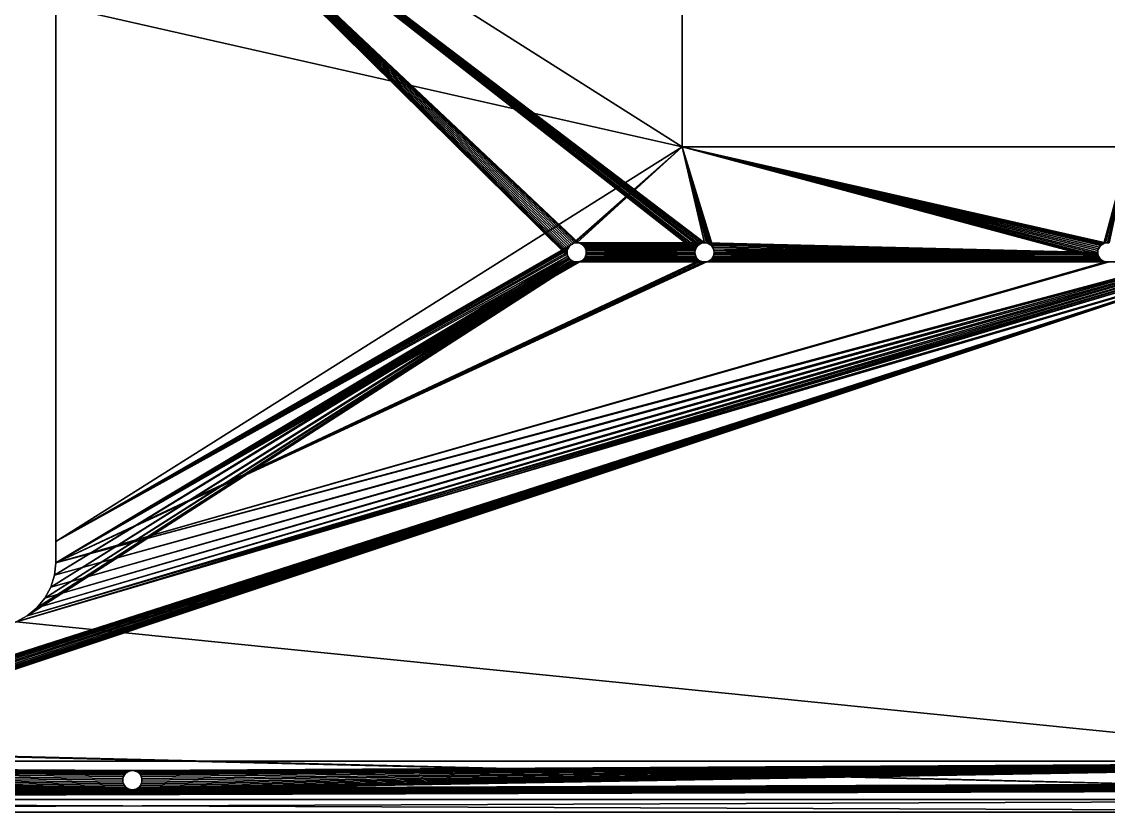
# Model space of a CAD drawing. Extents: x -26 to 26, y -12.9 to 12.9.
# Drawn here: x -1.73 to 15.26, y -12.9 to -0.55 of the extents above; entities that cross this region are included whole.
import ezdxf

# ---------------------------------------------------------------- set-up
doc = ezdxf.new("R2010")
doc.units = 0

msp = doc.modelspace()

# ---------------------------------------------------------------- linework, layer by layer
for points in [[(-1.2, -8.669, 6.8), (-1.2, 3.707, 6.8), (-1.2, 8.724, 6.8)], [(-1.2, -8.669, 6.8), (-1.2, 8.724, 6.8), (-1.2, 8.724, 6.6)], [(-1.2, -8.669, 6.8), (-1.2, 8.724, 6.6), (-1.2, -0.287, 6.6)], [(8.6, -2.5, 6.8), (8.6, 0.156, 6.8), (-1.2, 3.707, 6.8)], [(-1.2, 3.707, 6.8), (-1.2, -8.669, 6.8), (6.811, -4.207, 6.8)], [(-1.2, 3.707, 6.8), (6.811, -4.207, 6.8), (6.803, -4.179, 6.8)], [(8.95, -4, 6.8), (8.6, -2.5, 6.8), (-1.2, 3.707, 6.8)], [(8.921, -4.003, 6.8), (8.95, -4, 6.8), (-1.2, 3.707, 6.8)], [(-1.2, 3.707, 6.8), (6.803, -4.179, 6.8), (6.8, -4.15, 6.8)], [(-1.2, 3.707, 6.8), (6.8, -4.15, 6.8), (6.803, -4.121, 6.8)], [(8.893, -4.011, 6.8), (8.921, -4.003, 6.8), (-1.2, 3.707, 6.8)], [(8.867, -4.025, 6.8), (8.893, -4.011, 6.8), (-1.2, 3.707, 6.8)], [(-1.2, 3.707, 6.8), (6.803, -4.121, 6.8), (6.811, -4.093, 6.8)], [(-1.2, 3.707, 6.8), (6.811, -4.093, 6.8), (6.825, -4.067, 6.8)], [(8.844, -4.044, 6.8), (8.867, -4.025, 6.8), (-1.2, 3.707, 6.8)], [(8.825, -4.067, 6.8), (8.844, -4.044, 6.8), (-1.2, 3.707, 6.8)], [(-1.2, 3.707, 6.8), (6.825, -4.067, 6.8), (6.844, -4.044, 6.8)], [(-1.2, 3.707, 6.8), (6.844, -4.044, 6.8), (6.867, -4.025, 6.8)], [(8.811, -4.093, 6.8), (8.825, -4.067, 6.8), (-1.2, 3.707, 6.8)], [(8.803, -4.121, 6.8), (8.811, -4.093, 6.8), (-1.2, 3.707, 6.8)], [(-1.2, 3.707, 6.8), (6.867, -4.025, 6.8), (6.893, -4.011, 6.8)], [(-1.2, 3.707, 6.8), (6.893, -4.011, 6.8), (6.921, -4.003, 6.8)], [(-1.2, 3.707, 6.8), (6.921, -4.003, 6.8), (6.95, -4, 6.8)], [(-1.2, 3.707, 6.8), (6.95, -4, 6.8), (6.979, -4.003, 6.8)], [(8.803, -4.121, 6.8), (-1.2, 3.707, 6.8), (6.979, -4.003, 6.8)], [(8.6, -2.5, 6.8), (8.6, 0.156, 6.8), (8.6, 2.5, 6.8)], [(8.6, -2.5, 6.8), (8.6, 2.5, 6.8), (8.6, -0.156, 6.6)], [(-1.2, -0.287, 6.6), (8.6, -0.156, 6.6), (8.6, -2.5, 6.6)], [(8.6, -0.156, 6.6), (8.6, -2.5, 6.6), (8.6, -2.5, 6.8)], [(-1.2, -0.287, 6.6), (-1.2, -8.669, 6.6), (-1.2, -9, 6.6)], [(-1.2, -0.287, 6.6), (-1.2, -9, 6.6), (-1.2, -8.669, 6.8)], [(-1.2, -8.669, 6.6), (-1.2, -0.287, 6.6), (8.6, -2.5, 6.6)], [(-1.2, -8.669, 6.6), (8.6, -2.5, 6.6), (6.867, -4.025, 6.6)], [(8.6, -2.5, 6.6), (6.893, -4.011, 6.6), (6.867, -4.025, 6.6)], [(8.6, -2.5, 6.6), (6.921, -4.003, 6.6), (6.893, -4.011, 6.6)], [(8.6, -2.5, 6.6), (6.95, -4, 6.6), (6.921, -4.003, 6.6)], [(8.6, -2.5, 6.6), (8.95, -4, 6.6), (6.95, -4, 6.6)], [(15.6, -2.5, 6.6), (15.6, -2.5, 6.8), (8.6, -2.5, 6.8)], [(15.6, -2.5, 6.6), (8.6, -2.5, 6.8), (8.6, -2.5, 6.6)], [(8.6, -2.5, 6.8), (15.103, -4.121, 6.8), (15.111, -4.093, 6.8)], [(8.6, -2.5, 6.8), (15.111, -4.093, 6.8), (15.125, -4.067, 6.8)], [(15.193, -4.011, 6.8), (15.6, -2.5, 6.8), (8.6, -2.5, 6.8)], [(15.167, -4.025, 6.8), (15.193, -4.011, 6.8), (8.6, -2.5, 6.8)], [(8.6, -2.5, 6.8), (15.125, -4.067, 6.8), (15.144, -4.044, 6.8)], [(8.6, -2.5, 6.8), (15.144, -4.044, 6.8), (15.167, -4.025, 6.8)], [(8.6, -2.5, 6.6), (15.6, -2.5, 6.6), (15.221, -4.003, 6.6)], [(8.6, -2.5, 6.6), (15.221, -4.003, 6.6), (15.193, -4.011, 6.6)], [(15.111, -4.093, 6.6), (15.103, -4.121, 6.6), (8.6, -2.5, 6.6)], [(15.125, -4.067, 6.6), (15.111, -4.093, 6.6), (8.6, -2.5, 6.6)], [(8.6, -2.5, 6.6), (15.193, -4.011, 6.6), (15.167, -4.025, 6.6)], [(15.144, -4.044, 6.6), (15.125, -4.067, 6.6), (8.6, -2.5, 6.6)], [(15.167, -4.025, 6.6), (15.144, -4.044, 6.6), (8.6, -2.5, 6.6)], [(8.95, -4, 6.8), (8.979, -4.003, 6.8), (8.6, -2.5, 6.8)], [(8.6, -2.5, 6.6), (8.979, -4.003, 6.6), (8.95, -4, 6.6)], [(15.1, -4.15, 6.8), (15.103, -4.121, 6.8), (8.6, -2.5, 6.8)], [(8.6, -2.5, 6.8), (8.979, -4.003, 6.8), (9.007, -4.011, 6.8)], [(8.6, -2.5, 6.8), (9.007, -4.011, 6.8), (9.033, -4.025, 6.8)], [(15.103, -4.179, 6.8), (15.1, -4.15, 6.8), (8.6, -2.5, 6.8)], [(15.111, -4.207, 6.8), (15.103, -4.179, 6.8), (8.6, -2.5, 6.8)], [(8.6, -2.5, 6.8), (9.033, -4.025, 6.8), (9.056, -4.044, 6.8)], [(8.6, -2.5, 6.8), (9.056, -4.044, 6.8), (9.075, -4.067, 6.8)], [(15.125, -4.233, 6.8), (15.111, -4.207, 6.8), (8.6, -2.5, 6.8)], [(15.144, -4.256, 6.8), (15.125, -4.233, 6.8), (8.6, -2.5, 6.8)], [(8.6, -2.5, 6.8), (9.075, -4.067, 6.8), (9.089, -4.093, 6.8)], [(15.144, -4.256, 6.8), (8.6, -2.5, 6.8), (9.089, -4.093, 6.8)], [(8.6, -2.5, 6.6), (15.103, -4.121, 6.6), (15.1, -4.15, 6.6)], [(8.979, -4.003, 6.6), (8.6, -2.5, 6.6), (15.1, -4.15, 6.6)], [(15.193, -4.011, 6.8), (15.221, -4.003, 6.8), (15.6, -2.5, 6.8)], [(15.6, -2.5, 6.8), (15.221, -4.003, 6.8), (15.25, -4, 6.8)], [(15.25, -4, 6.6), (15.221, -4.003, 6.6), (15.6, -2.5, 6.6)], [(15.6, -2.5, 6.8), (15.25, -4, 6.8), (15.279, -4.003, 6.8)], [(15.279, -4.003, 6.6), (15.25, -4, 6.6), (15.6, -2.5, 6.6)], [(-1.2, -8.669, 6.6), (6.867, -4.025, 6.6), (6.844, -4.044, 6.6)], [(6.844, -4.044, 6.6), (6.825, -4.067, 6.6), (-1.2, -8.669, 6.6)], [(6.825, -4.067, 6.6), (6.811, -4.093, 6.6), (-1.2, -8.669, 6.6)], [(6.811, -4.093, 6.8), (6.811, -4.093, 6.6), (6.825, -4.067, 6.6)], [(6.811, -4.093, 6.8), (6.825, -4.067, 6.6), (6.825, -4.067, 6.8)], [(6.825, -4.067, 6.8), (6.825, -4.067, 6.6), (6.844, -4.044, 6.6)], [(6.825, -4.067, 6.8), (6.844, -4.044, 6.6), (6.844, -4.044, 6.8)], [(6.844, -4.044, 6.8), (6.844, -4.044, 6.6), (6.867, -4.025, 6.6)], [(6.844, -4.044, 6.8), (6.867, -4.025, 6.6), (6.867, -4.025, 6.8)], [(6.867, -4.025, 6.8), (6.867, -4.025, 6.6), (6.893, -4.011, 6.6)], [(6.867, -4.025, 6.8), (6.893, -4.011, 6.6), (6.893, -4.011, 6.8)], [(6.893, -4.011, 6.8), (6.893, -4.011, 6.6), (6.921, -4.003, 6.6)], [(6.893, -4.011, 6.8), (6.921, -4.003, 6.6), (6.921, -4.003, 6.8)], [(6.921, -4.003, 6.8), (6.921, -4.003, 6.6), (6.95, -4, 6.6)], [(6.921, -4.003, 6.8), (6.95, -4, 6.6), (6.95, -4, 6.8)], [(6.95, -4, 6.8), (6.95, -4, 6.6), (6.979, -4.003, 6.6)], [(6.95, -4, 6.8), (6.979, -4.003, 6.6), (6.979, -4.003, 6.8)], [(8.95, -4, 6.6), (6.979, -4.003, 6.6), (6.95, -4, 6.6)], [(8.95, -4, 6.6), (8.921, -4.003, 6.6), (6.979, -4.003, 6.6)], [(6.979, -4.003, 6.8), (6.979, -4.003, 6.6), (7.007, -4.011, 6.6)], [(6.979, -4.003, 6.8), (7.007, -4.011, 6.6), (7.007, -4.011, 6.8)], [(8.803, -4.121, 6.8), (6.979, -4.003, 6.8), (7.007, -4.011, 6.8)], [(8.921, -4.003, 6.6), (7.007, -4.011, 6.6), (6.979, -4.003, 6.6)], [(8.921, -4.003, 6.6), (8.893, -4.011, 6.6), (7.007, -4.011, 6.6)], [(7.007, -4.011, 6.8), (7.007, -4.011, 6.6), (7.033, -4.025, 6.6)], [(7.007, -4.011, 6.8), (7.033, -4.025, 6.6), (7.033, -4.025, 6.8)], [(7.007, -4.011, 6.8), (7.033, -4.025, 6.8), (8.803, -4.121, 6.8)], [(8.893, -4.011, 6.6), (7.033, -4.025, 6.6), (7.007, -4.011, 6.6)], [(8.893, -4.011, 6.6), (8.867, -4.025, 6.6), (7.033, -4.025, 6.6)], [(7.033, -4.025, 6.8), (7.033, -4.025, 6.6), (7.056, -4.044, 6.6)], [(7.033, -4.025, 6.8), (7.056, -4.044, 6.6), (7.056, -4.044, 6.8)], [(7.033, -4.025, 6.8), (7.056, -4.044, 6.8), (8.803, -4.121, 6.8)], [(8.867, -4.025, 6.6), (7.056, -4.044, 6.6), (7.033, -4.025, 6.6)], [(8.867, -4.025, 6.6), (8.844, -4.044, 6.6), (7.056, -4.044, 6.6)], [(7.075, -4.067, 6.6), (7.075, -4.067, 6.8), (7.056, -4.044, 6.8)], [(7.075, -4.067, 6.6), (7.056, -4.044, 6.8), (7.056, -4.044, 6.6)], [(7.056, -4.044, 6.8), (7.075, -4.067, 6.8), (8.803, -4.121, 6.8)], [(8.844, -4.044, 6.6), (7.075, -4.067, 6.6), (7.056, -4.044, 6.6)], [(8.844, -4.044, 6.6), (8.825, -4.067, 6.6), (7.075, -4.067, 6.6)], [(7.075, -4.067, 6.6), (7.089, -4.093, 6.6), (7.089, -4.093, 6.8)], [(7.075, -4.067, 6.6), (7.089, -4.093, 6.8), (7.075, -4.067, 6.8)], [(7.075, -4.067, 6.8), (7.089, -4.093, 6.8), (8.803, -4.121, 6.8)], [(8.825, -4.067, 6.6), (7.089, -4.093, 6.6), (7.075, -4.067, 6.6)], [(8.825, -4.067, 6.6), (8.811, -4.093, 6.6), (7.089, -4.093, 6.6)], [(8.811, -4.093, 6.8), (8.811, -4.093, 6.6), (8.825, -4.067, 6.6)], [(8.811, -4.093, 6.8), (8.825, -4.067, 6.6), (8.825, -4.067, 6.8)], [(8.825, -4.067, 6.8), (8.825, -4.067, 6.6), (8.844, -4.044, 6.6)], [(8.825, -4.067, 6.8), (8.844, -4.044, 6.6), (8.844, -4.044, 6.8)], [(8.844, -4.044, 6.8), (8.844, -4.044, 6.6), (8.867, -4.025, 6.6)], [(8.844, -4.044, 6.8), (8.867, -4.025, 6.6), (8.867, -4.025, 6.8)], [(8.867, -4.025, 6.8), (8.867, -4.025, 6.6), (8.893, -4.011, 6.6)], [(8.867, -4.025, 6.8), (8.893, -4.011, 6.6), (8.893, -4.011, 6.8)], [(8.893, -4.011, 6.8), (8.893, -4.011, 6.6), (8.921, -4.003, 6.6)], [(8.893, -4.011, 6.8), (8.921, -4.003, 6.6), (8.921, -4.003, 6.8)], [(8.921, -4.003, 6.8), (8.921, -4.003, 6.6), (8.95, -4, 6.6)], [(8.921, -4.003, 6.8), (8.95, -4, 6.6), (8.95, -4, 6.8)], [(8.95, -4, 6.8), (8.95, -4, 6.6), (8.979, -4.003, 6.6)], [(8.95, -4, 6.8), (8.979, -4.003, 6.6), (8.979, -4.003, 6.8)], [(8.979, -4.003, 6.8), (8.979, -4.003, 6.6), (9.007, -4.011, 6.6)], [(8.979, -4.003, 6.8), (9.007, -4.011, 6.6), (9.007, -4.011, 6.8)], [(9.007, -4.011, 6.6), (8.979, -4.003, 6.6), (15.1, -4.15, 6.6)], [(9.007, -4.011, 6.8), (9.007, -4.011, 6.6), (9.033, -4.025, 6.6)], [(9.007, -4.011, 6.8), (9.033, -4.025, 6.6), (9.033, -4.025, 6.8)], [(9.033, -4.025, 6.6), (9.007, -4.011, 6.6), (15.1, -4.15, 6.6)], [(9.033, -4.025, 6.8), (9.033, -4.025, 6.6), (9.056, -4.044, 6.6)], [(9.033, -4.025, 6.8), (9.056, -4.044, 6.6), (9.056, -4.044, 6.8)], [(9.056, -4.044, 6.6), (9.033, -4.025, 6.6), (15.1, -4.15, 6.6)], [(9.056, -4.044, 6.6), (9.075, -4.067, 6.6), (9.075, -4.067, 6.8)], [(9.056, -4.044, 6.6), (9.075, -4.067, 6.8), (9.056, -4.044, 6.8)], [(15.1, -4.15, 6.6), (9.075, -4.067, 6.6), (9.056, -4.044, 6.6)], [(9.075, -4.067, 6.6), (9.089, -4.093, 6.6), (9.089, -4.093, 6.8)], [(9.075, -4.067, 6.6), (9.089, -4.093, 6.8), (9.075, -4.067, 6.8)], [(15.1, -4.15, 6.6), (9.089, -4.093, 6.6), (9.075, -4.067, 6.6)], [(15.111, -4.093, 6.8), (15.111, -4.093, 6.6), (15.125, -4.067, 6.6)], [(15.111, -4.093, 6.8), (15.125, -4.067, 6.6), (15.125, -4.067, 6.8)], [(15.125, -4.067, 6.8), (15.125, -4.067, 6.6), (15.144, -4.044, 6.6)], [(15.125, -4.067, 6.8), (15.144, -4.044, 6.6), (15.144, -4.044, 6.8)], [(15.144, -4.044, 6.8), (15.144, -4.044, 6.6), (15.167, -4.025, 6.6)], [(15.144, -4.044, 6.8), (15.167, -4.025, 6.6), (15.167, -4.025, 6.8)], [(15.167, -4.025, 6.8), (15.167, -4.025, 6.6), (15.193, -4.011, 6.6)], [(15.167, -4.025, 6.8), (15.193, -4.011, 6.6), (15.193, -4.011, 6.8)], [(15.193, -4.011, 6.8), (15.193, -4.011, 6.6), (15.221, -4.003, 6.6)], [(15.193, -4.011, 6.8), (15.221, -4.003, 6.6), (15.221, -4.003, 6.8)], [(15.221, -4.003, 6.8), (15.221, -4.003, 6.6), (15.25, -4, 6.6)], [(15.221, -4.003, 6.8), (15.25, -4, 6.6), (15.25, -4, 6.8)], [(15.25, -4, 6.8), (15.25, -4, 6.6), (15.279, -4.003, 6.6)], [(15.25, -4, 6.8), (15.279, -4.003, 6.6), (15.279, -4.003, 6.8)], [(17.125, -4.233, 6.6), (17.144, -4.256, 6.6), (-1.644, -9.831, 6.6)], [(17.125, -4.233, 6.6), (-1.644, -9.831, 6.6), (-1.493, -9.707, 6.6)], [(17.111, -4.207, 6.6), (17.125, -4.233, 6.6), (-1.493, -9.707, 6.6)], [(17.111, -4.207, 6.6), (-1.493, -9.707, 6.6), (-1.369, -9.556, 6.6)], [(17.103, -4.179, 6.6), (17.111, -4.207, 6.6), (-1.369, -9.556, 6.6)], [(17.103, -4.179, 6.6), (-1.369, -9.556, 6.6), (-1.276, -9.383, 6.6)], [(17.1, -4.15, 6.6), (17.103, -4.179, 6.6), (-1.276, -9.383, 6.6)], [(17.1, -4.15, 6.6), (-1.276, -9.383, 6.6), (-1.219, -9.195, 6.6)], [(17.103, -4.121, 6.6), (17.1, -4.15, 6.6), (-1.219, -9.195, 6.6)], [(17.103, -4.121, 6.6), (-1.219, -9.195, 6.6), (-1.2, -9, 6.6)], [(6.811, -4.093, 6.6), (6.803, -4.121, 6.6), (-1.2, -8.669, 6.6)], [(17.111, -4.093, 6.6), (17.103, -4.121, 6.6), (-1.2, -9, 6.6)], [(15.279, -4.297, 6.6), (17.111, -4.093, 6.6), (-1.2, -9, 6.6)], [(6.803, -4.121, 6.6), (6.8, -4.15, 6.6), (-1.2, -8.669, 6.6)], [(6.8, -4.15, 6.6), (6.803, -4.179, 6.6), (-1.2, -8.669, 6.6)], [(6.803, -4.179, 6.6), (6.811, -4.207, 6.6), (-1.2, -8.669, 6.6)], [(6.825, -4.233, 6.8), (6.811, -4.207, 6.8), (-1.2, -8.669, 6.8)], [(-1.2, -9, 6.6), (-1.2, -8.669, 6.6), (6.811, -4.207, 6.6)], [(-1.2, -9, 6.6), (6.811, -4.207, 6.6), (6.825, -4.233, 6.6)], [(6.825, -4.233, 6.8), (-1.2, -8.669, 6.8), (-1.2, -9, 6.8)], [(6.844, -4.256, 6.8), (6.825, -4.233, 6.8), (-1.2, -9, 6.8)], [(-1.2, -9, 6.6), (6.825, -4.233, 6.6), (6.844, -4.256, 6.6)], [(6.8, -4.15, 6.8), (6.8, -4.15, 6.6), (6.803, -4.121, 6.6)], [(6.8, -4.15, 6.8), (6.803, -4.121, 6.6), (6.803, -4.121, 6.8)], [(6.803, -4.179, 6.8), (6.803, -4.179, 6.6), (6.8, -4.15, 6.6)], [(6.803, -4.179, 6.8), (6.8, -4.15, 6.6), (6.8, -4.15, 6.8)], [(6.803, -4.121, 6.8), (6.803, -4.121, 6.6), (6.811, -4.093, 6.6)], [(6.803, -4.121, 6.8), (6.811, -4.093, 6.6), (6.811, -4.093, 6.8)], [(6.811, -4.207, 6.8), (6.811, -4.207, 6.6), (6.803, -4.179, 6.6)], [(6.811, -4.207, 6.8), (6.803, -4.179, 6.6), (6.803, -4.179, 6.8)], [(6.825, -4.233, 6.8), (6.825, -4.233, 6.6), (6.811, -4.207, 6.6)], [(6.825, -4.233, 6.8), (6.811, -4.207, 6.6), (6.811, -4.207, 6.8)], [(6.844, -4.256, 6.8), (6.844, -4.256, 6.6), (6.825, -4.233, 6.6)], [(6.844, -4.256, 6.8), (6.825, -4.233, 6.6), (6.825, -4.233, 6.8)], [(7.075, -4.233, 6.6), (7.056, -4.256, 6.6), (7.056, -4.256, 6.8)], [(7.075, -4.233, 6.6), (7.056, -4.256, 6.8), (7.075, -4.233, 6.8)], [(8.844, -4.256, 6.8), (7.075, -4.233, 6.8), (7.056, -4.256, 6.8)], [(7.056, -4.256, 6.6), (7.075, -4.233, 6.6), (8.825, -4.233, 6.6)], [(7.056, -4.256, 6.6), (8.825, -4.233, 6.6), (8.844, -4.256, 6.6)], [(7.089, -4.207, 6.6), (7.075, -4.233, 6.6), (7.075, -4.233, 6.8)], [(7.089, -4.207, 6.6), (7.075, -4.233, 6.8), (7.089, -4.207, 6.8)], [(8.825, -4.233, 6.8), (7.089, -4.207, 6.8), (7.075, -4.233, 6.8)], [(7.075, -4.233, 6.6), (7.089, -4.207, 6.6), (8.811, -4.207, 6.6)], [(7.075, -4.233, 6.6), (8.811, -4.207, 6.6), (8.825, -4.233, 6.6)], [(8.844, -4.256, 6.8), (8.825, -4.233, 6.8), (7.075, -4.233, 6.8)], [(7.089, -4.093, 6.6), (7.097, -4.121, 6.6), (7.097, -4.121, 6.8)], [(7.089, -4.093, 6.6), (7.097, -4.121, 6.8), (7.089, -4.093, 6.8)], [(7.089, -4.093, 6.8), (7.097, -4.121, 6.8), (8.803, -4.121, 6.8)], [(8.811, -4.093, 6.6), (7.097, -4.121, 6.6), (7.089, -4.093, 6.6)], [(7.097, -4.179, 6.6), (7.089, -4.207, 6.6), (7.089, -4.207, 6.8)], [(7.097, -4.179, 6.6), (7.089, -4.207, 6.8), (7.097, -4.179, 6.8)], [(8.811, -4.207, 6.8), (7.097, -4.179, 6.8), (7.089, -4.207, 6.8)], [(7.089, -4.207, 6.6), (7.097, -4.179, 6.6), (8.803, -4.179, 6.6)], [(7.089, -4.207, 6.6), (8.803, -4.179, 6.6), (8.811, -4.207, 6.6)], [(8.825, -4.233, 6.8), (8.811, -4.207, 6.8), (7.089, -4.207, 6.8)], [(8.811, -4.093, 6.6), (8.803, -4.121, 6.6), (7.097, -4.121, 6.6)], [(7.097, -4.121, 6.6), (7.1, -4.15, 6.6), (7.1, -4.15, 6.8)], [(7.097, -4.121, 6.6), (7.1, -4.15, 6.8), (7.097, -4.121, 6.8)], [(7.097, -4.121, 6.8), (7.1, -4.15, 6.8), (8.803, -4.121, 6.8)], [(8.803, -4.121, 6.6), (7.1, -4.15, 6.6), (7.097, -4.121, 6.6)], [(7.1, -4.15, 6.6), (7.097, -4.179, 6.6), (7.097, -4.179, 6.8)], [(7.1, -4.15, 6.6), (7.097, -4.179, 6.8), (7.1, -4.15, 6.8)], [(8.803, -4.179, 6.8), (7.1, -4.15, 6.8), (7.097, -4.179, 6.8)], [(7.097, -4.179, 6.6), (7.1, -4.15, 6.6), (8.8, -4.15, 6.6)], [(7.097, -4.179, 6.6), (8.8, -4.15, 6.6), (8.803, -4.179, 6.6)], [(8.811, -4.207, 6.8), (8.803, -4.179, 6.8), (7.097, -4.179, 6.8)], [(7.1, -4.15, 6.8), (8.8, -4.15, 6.8), (8.803, -4.121, 6.8)], [(8.803, -4.121, 6.6), (8.8, -4.15, 6.6), (7.1, -4.15, 6.6)], [(8.803, -4.179, 6.8), (8.8, -4.15, 6.8), (7.1, -4.15, 6.8)], [(8.8, -4.15, 6.8), (8.8, -4.15, 6.6), (8.803, -4.121, 6.6)], [(8.8, -4.15, 6.8), (8.803, -4.121, 6.6), (8.803, -4.121, 6.8)], [(8.803, -4.179, 6.8), (8.803, -4.179, 6.6), (8.8, -4.15, 6.6)], [(8.803, -4.179, 6.8), (8.8, -4.15, 6.6), (8.8, -4.15, 6.8)], [(8.811, -4.093, 6.6), (8.811, -4.093, 6.8), (8.803, -4.121, 6.8)], [(8.811, -4.093, 6.6), (8.803, -4.121, 6.8), (8.803, -4.121, 6.6)], [(8.811, -4.207, 6.8), (8.811, -4.207, 6.6), (8.803, -4.179, 6.6)], [(8.811, -4.207, 6.8), (8.803, -4.179, 6.6), (8.803, -4.179, 6.8)], [(8.825, -4.233, 6.8), (8.825, -4.233, 6.6), (8.811, -4.207, 6.6)], [(8.825, -4.233, 6.8), (8.811, -4.207, 6.6), (8.811, -4.207, 6.8)], [(8.844, -4.256, 6.8), (8.844, -4.256, 6.6), (8.825, -4.233, 6.6)], [(8.844, -4.256, 6.8), (8.825, -4.233, 6.6), (8.825, -4.233, 6.8)], [(9.075, -4.233, 6.6), (9.056, -4.256, 6.6), (9.056, -4.256, 6.8)], [(9.075, -4.233, 6.6), (9.056, -4.256, 6.8), (9.075, -4.233, 6.8)], [(15.25, -4.3, 6.8), (9.075, -4.233, 6.8), (9.056, -4.256, 6.8)], [(15.144, -4.256, 6.6), (9.056, -4.256, 6.6), (9.075, -4.233, 6.6)], [(9.089, -4.207, 6.6), (9.075, -4.233, 6.6), (9.075, -4.233, 6.8)], [(9.089, -4.207, 6.6), (9.075, -4.233, 6.8), (9.089, -4.207, 6.8)], [(15.25, -4.3, 6.8), (9.089, -4.207, 6.8), (9.075, -4.233, 6.8)], [(15.125, -4.233, 6.6), (9.075, -4.233, 6.6), (9.089, -4.207, 6.6)], [(15.125, -4.233, 6.6), (15.144, -4.256, 6.6), (9.075, -4.233, 6.6)], [(9.089, -4.093, 6.6), (9.097, -4.121, 6.6), (9.097, -4.121, 6.8)], [(9.089, -4.093, 6.6), (9.097, -4.121, 6.8), (9.089, -4.093, 6.8)], [(15.167, -4.275, 6.8), (15.144, -4.256, 6.8), (9.089, -4.093, 6.8)], [(15.167, -4.275, 6.8), (9.089, -4.093, 6.8), (9.097, -4.121, 6.8)], [(15.1, -4.15, 6.6), (9.097, -4.121, 6.6), (9.089, -4.093, 6.6)], [(9.097, -4.179, 6.6), (9.089, -4.207, 6.6), (9.089, -4.207, 6.8)], [(9.097, -4.179, 6.6), (9.089, -4.207, 6.8), (9.097, -4.179, 6.8)], [(15.25, -4.3, 6.8), (9.097, -4.179, 6.8), (9.089, -4.207, 6.8)], [(15.111, -4.207, 6.6), (9.089, -4.207, 6.6), (9.097, -4.179, 6.6)], [(15.111, -4.207, 6.6), (15.125, -4.233, 6.6), (9.089, -4.207, 6.6)], [(9.097, -4.121, 6.6), (9.1, -4.15, 6.6), (9.1, -4.15, 6.8)], [(9.097, -4.121, 6.6), (9.1, -4.15, 6.8), (9.097, -4.121, 6.8)], [(15.193, -4.289, 6.8), (15.167, -4.275, 6.8), (9.097, -4.121, 6.8)], [(15.193, -4.289, 6.8), (9.097, -4.121, 6.8), (9.1, -4.15, 6.8)], [(15.1, -4.15, 6.6), (9.1, -4.15, 6.6), (9.097, -4.121, 6.6)], [(9.1, -4.15, 6.6), (9.097, -4.179, 6.6), (9.097, -4.179, 6.8)], [(9.1, -4.15, 6.6), (9.097, -4.179, 6.8), (9.1, -4.15, 6.8)], [(15.221, -4.297, 6.8), (9.1, -4.15, 6.8), (9.097, -4.179, 6.8)], [(15.103, -4.179, 6.6), (9.097, -4.179, 6.6), (9.1, -4.15, 6.6)], [(15.25, -4.3, 6.8), (15.221, -4.297, 6.8), (9.097, -4.179, 6.8)], [(15.103, -4.179, 6.6), (15.111, -4.207, 6.6), (9.097, -4.179, 6.6)], [(15.221, -4.297, 6.8), (15.193, -4.289, 6.8), (9.1, -4.15, 6.8)], [(15.1, -4.15, 6.6), (15.103, -4.179, 6.6), (9.1, -4.15, 6.6)], [(15.1, -4.15, 6.8), (15.1, -4.15, 6.6), (15.103, -4.121, 6.6)], [(15.1, -4.15, 6.8), (15.103, -4.121, 6.6), (15.103, -4.121, 6.8)], [(15.103, -4.179, 6.8), (15.103, -4.179, 6.6), (15.1, -4.15, 6.6)], [(15.103, -4.179, 6.8), (15.1, -4.15, 6.6), (15.1, -4.15, 6.8)], [(15.103, -4.121, 6.8), (15.103, -4.121, 6.6), (15.111, -4.093, 6.6)], [(15.103, -4.121, 6.8), (15.111, -4.093, 6.6), (15.111, -4.093, 6.8)], [(15.111, -4.207, 6.8), (15.111, -4.207, 6.6), (15.103, -4.179, 6.6)], [(15.111, -4.207, 6.8), (15.103, -4.179, 6.6), (15.103, -4.179, 6.8)], [(15.125, -4.233, 6.8), (15.125, -4.233, 6.6), (15.111, -4.207, 6.6)], [(15.125, -4.233, 6.8), (15.111, -4.207, 6.6), (15.111, -4.207, 6.8)], [(15.144, -4.256, 6.8), (15.144, -4.256, 6.6), (15.125, -4.233, 6.6)], [(15.144, -4.256, 6.8), (15.125, -4.233, 6.6), (15.125, -4.233, 6.8)], [(17.307, -4.289, 6.8), (-5.624, -11.919, 6.8), (-5.65, -11.933, 6.8)], [(17.307, -4.289, 6.8), (-5.65, -11.933, 6.8), (25.8, -12.7, 6.8)], [(17.279, -4.297, 6.8), (-2.005, -9.981, 6.8), (-5.65, -11.655, 6.8)], [(17.279, -4.297, 6.8), (-5.65, -11.655, 6.8), (-5.624, -11.669, 6.8)], [(17.307, -4.289, 6.8), (17.279, -4.297, 6.8), (-5.624, -11.669, 6.8)], [(17.307, -4.289, 6.8), (-5.624, -11.669, 6.8), (-5.601, -11.688, 6.8)], [(17.307, -4.289, 6.8), (-5.601, -11.9, 6.8), (-5.624, -11.919, 6.8)], [(17.307, -4.289, 6.8), (-5.601, -11.688, 6.8), (-5.582, -11.711, 6.8)], [(17.307, -4.289, 6.8), (-5.582, -11.877, 6.8), (-5.601, -11.9, 6.8)], [(17.307, -4.289, 6.8), (-5.582, -11.711, 6.8), (-5.568, -11.737, 6.8)], [(17.307, -4.289, 6.8), (-5.568, -11.851, 6.8), (-5.582, -11.877, 6.8)], [(17.307, -4.289, 6.8), (-5.568, -11.737, 6.8), (-5.56, -11.765, 6.8)], [(17.307, -4.289, 6.8), (-5.56, -11.823, 6.8), (-5.568, -11.851, 6.8)], [(17.307, -4.289, 6.8), (-5.56, -11.765, 6.8), (-5.557, -11.794, 6.8)], [(17.307, -4.289, 6.8), (-5.557, -11.794, 6.8), (-5.56, -11.823, 6.8)], [(17.279, -4.297, 6.8), (-1.817, -9.924, 6.8), (-2.005, -9.981, 6.8)], [(17.144, -4.256, 6.6), (25.8, -12.7, 6.6), (-1.817, -9.924, 6.6)], [(17.144, -4.256, 6.6), (-1.817, -9.924, 6.6), (-1.644, -9.831, 6.6)], [(17.279, -4.297, 6.8), (17.25, -4.3, 6.8), (-1.817, -9.924, 6.8)], [(17.25, -4.3, 6.8), (-1.644, -9.831, 6.8), (-1.817, -9.924, 6.8)], [(6.95, -4.3, 6.8), (-1.493, -9.707, 6.8), (-1.644, -9.831, 6.8)], [(17.25, -4.3, 6.8), (6.95, -4.3, 6.8), (-1.644, -9.831, 6.8)], [(6.921, -4.297, 6.8), (-1.369, -9.556, 6.8), (-1.493, -9.707, 6.8)], [(6.95, -4.3, 6.8), (6.921, -4.297, 6.8), (-1.493, -9.707, 6.8)], [(6.893, -4.289, 6.8), (-1.276, -9.383, 6.8), (-1.369, -9.556, 6.8)], [(6.921, -4.297, 6.8), (6.893, -4.289, 6.8), (-1.369, -9.556, 6.8)], [(6.867, -4.275, 6.8), (-1.219, -9.195, 6.8), (-1.276, -9.383, 6.8)], [(6.893, -4.289, 6.8), (6.867, -4.275, 6.8), (-1.276, -9.383, 6.8)], [(6.844, -4.256, 6.8), (-1.2, -9, 6.8), (-1.219, -9.195, 6.8)], [(6.867, -4.275, 6.8), (6.844, -4.256, 6.8), (-1.219, -9.195, 6.8)], [(-1.2, -9, 6.6), (6.844, -4.256, 6.6), (6.867, -4.275, 6.6)], [(-1.2, -9, 6.6), (6.867, -4.275, 6.6), (6.893, -4.289, 6.6)], [(-1.2, -9, 6.6), (7.007, -4.289, 6.6), (7.033, -4.275, 6.6)], [(-1.2, -9, 6.6), (7.033, -4.275, 6.6), (8.867, -4.275, 6.6)], [(-1.2, -9, 6.6), (8.867, -4.275, 6.6), (8.893, -4.289, 6.6)], [(-1.2, -9, 6.6), (6.893, -4.289, 6.6), (6.921, -4.297, 6.6)], [(-1.2, -9, 6.6), (6.979, -4.297, 6.6), (7.007, -4.289, 6.6)], [(-1.2, -9, 6.6), (8.893, -4.289, 6.6), (8.921, -4.297, 6.6)], [(-1.2, -9, 6.6), (8.979, -4.297, 6.6), (9.007, -4.289, 6.6)], [(15.221, -4.297, 6.6), (-1.2, -9, 6.6), (9.007, -4.289, 6.6)], [(-1.2, -9, 6.6), (6.921, -4.297, 6.6), (6.95, -4.3, 6.6)], [(-1.2, -9, 6.6), (6.95, -4.3, 6.6), (6.979, -4.297, 6.6)], [(-1.2, -9, 6.6), (8.921, -4.297, 6.6), (8.95, -4.3, 6.6)], [(-1.2, -9, 6.6), (8.95, -4.3, 6.6), (8.979, -4.297, 6.6)], [(15.25, -4.3, 6.6), (15.279, -4.297, 6.6), (-1.2, -9, 6.6)], [(15.221, -4.297, 6.6), (15.25, -4.3, 6.6), (-1.2, -9, 6.6)], [(6.867, -4.275, 6.6), (6.844, -4.256, 6.6), (6.844, -4.256, 6.8)], [(6.867, -4.275, 6.6), (6.844, -4.256, 6.8), (6.867, -4.275, 6.8)], [(6.893, -4.289, 6.6), (6.867, -4.275, 6.6), (6.867, -4.275, 6.8)], [(6.893, -4.289, 6.6), (6.867, -4.275, 6.8), (6.893, -4.289, 6.8)], [(6.921, -4.297, 6.6), (6.893, -4.289, 6.6), (6.893, -4.289, 6.8)], [(6.921, -4.297, 6.6), (6.893, -4.289, 6.8), (6.921, -4.297, 6.8)], [(6.95, -4.3, 6.6), (6.921, -4.297, 6.6), (6.921, -4.297, 6.8)], [(6.95, -4.3, 6.6), (6.921, -4.297, 6.8), (6.95, -4.3, 6.8)], [(6.979, -4.297, 6.6), (6.95, -4.3, 6.6), (6.95, -4.3, 6.8)], [(6.979, -4.297, 6.6), (6.95, -4.3, 6.8), (6.979, -4.297, 6.8)], [(8.95, -4.3, 6.8), (6.979, -4.297, 6.8), (6.95, -4.3, 6.8)], [(15.25, -4.3, 6.8), (8.95, -4.3, 6.8), (6.95, -4.3, 6.8)], [(17.25, -4.3, 6.8), (15.25, -4.3, 6.8), (6.95, -4.3, 6.8)], [(7.007, -4.289, 6.6), (6.979, -4.297, 6.6), (6.979, -4.297, 6.8)], [(7.007, -4.289, 6.6), (6.979, -4.297, 6.8), (7.007, -4.289, 6.8)], [(8.921, -4.297, 6.8), (7.007, -4.289, 6.8), (6.979, -4.297, 6.8)], [(8.95, -4.3, 6.8), (8.921, -4.297, 6.8), (6.979, -4.297, 6.8)], [(7.033, -4.275, 6.6), (7.007, -4.289, 6.6), (7.007, -4.289, 6.8)], [(7.033, -4.275, 6.6), (7.007, -4.289, 6.8), (7.033, -4.275, 6.8)], [(8.893, -4.289, 6.8), (7.033, -4.275, 6.8), (7.007, -4.289, 6.8)], [(8.921, -4.297, 6.8), (8.893, -4.289, 6.8), (7.007, -4.289, 6.8)], [(7.056, -4.256, 6.6), (7.033, -4.275, 6.6), (7.033, -4.275, 6.8)], [(7.056, -4.256, 6.6), (7.033, -4.275, 6.8), (7.056, -4.256, 6.8)], [(8.867, -4.275, 6.8), (7.056, -4.256, 6.8), (7.033, -4.275, 6.8)], [(7.033, -4.275, 6.6), (7.056, -4.256, 6.6), (8.844, -4.256, 6.6)], [(7.033, -4.275, 6.6), (8.844, -4.256, 6.6), (8.867, -4.275, 6.6)], [(8.893, -4.289, 6.8), (8.867, -4.275, 6.8), (7.033, -4.275, 6.8)], [(8.867, -4.275, 6.8), (8.844, -4.256, 6.8), (7.056, -4.256, 6.8)], [(8.867, -4.275, 6.6), (8.844, -4.256, 6.6), (8.844, -4.256, 6.8)], [(8.867, -4.275, 6.6), (8.844, -4.256, 6.8), (8.867, -4.275, 6.8)], [(8.893, -4.289, 6.6), (8.867, -4.275, 6.6), (8.867, -4.275, 6.8)], [(8.893, -4.289, 6.6), (8.867, -4.275, 6.8), (8.893, -4.289, 6.8)], [(8.921, -4.297, 6.6), (8.893, -4.289, 6.6), (8.893, -4.289, 6.8)], [(8.921, -4.297, 6.6), (8.893, -4.289, 6.8), (8.921, -4.297, 6.8)], [(8.95, -4.3, 6.6), (8.921, -4.297, 6.6), (8.921, -4.297, 6.8)], [(8.95, -4.3, 6.6), (8.921, -4.297, 6.8), (8.95, -4.3, 6.8)], [(8.979, -4.297, 6.6), (8.95, -4.3, 6.6), (8.95, -4.3, 6.8)], [(8.979, -4.297, 6.6), (8.95, -4.3, 6.8), (8.979, -4.297, 6.8)], [(15.25, -4.3, 6.8), (8.979, -4.297, 6.8), (8.95, -4.3, 6.8)], [(9.007, -4.289, 6.6), (8.979, -4.297, 6.6), (8.979, -4.297, 6.8)], [(9.007, -4.289, 6.6), (8.979, -4.297, 6.8), (9.007, -4.289, 6.8)], [(15.25, -4.3, 6.8), (9.007, -4.289, 6.8), (8.979, -4.297, 6.8)], [(9.033, -4.275, 6.6), (9.007, -4.289, 6.6), (9.007, -4.289, 6.8)], [(9.033, -4.275, 6.6), (9.007, -4.289, 6.8), (9.033, -4.275, 6.8)], [(15.25, -4.3, 6.8), (9.033, -4.275, 6.8), (9.007, -4.289, 6.8)], [(15.193, -4.289, 6.6), (9.007, -4.289, 6.6), (9.033, -4.275, 6.6)], [(15.193, -4.289, 6.6), (15.221, -4.297, 6.6), (9.007, -4.289, 6.6)], [(9.056, -4.256, 6.6), (9.033, -4.275, 6.6), (9.033, -4.275, 6.8)], [(9.056, -4.256, 6.6), (9.033, -4.275, 6.8), (9.056, -4.256, 6.8)], [(15.25, -4.3, 6.8), (9.056, -4.256, 6.8), (9.033, -4.275, 6.8)], [(15.167, -4.275, 6.6), (9.033, -4.275, 6.6), (9.056, -4.256, 6.6)], [(15.167, -4.275, 6.6), (15.193, -4.289, 6.6), (9.033, -4.275, 6.6)], [(15.144, -4.256, 6.6), (15.167, -4.275, 6.6), (9.056, -4.256, 6.6)], [(15.167, -4.275, 6.6), (15.144, -4.256, 6.6), (15.144, -4.256, 6.8)], [(15.167, -4.275, 6.6), (15.144, -4.256, 6.8), (15.167, -4.275, 6.8)], [(15.193, -4.289, 6.6), (15.167, -4.275, 6.6), (15.167, -4.275, 6.8)], [(15.193, -4.289, 6.6), (15.167, -4.275, 6.8), (15.193, -4.289, 6.8)], [(15.221, -4.297, 6.6), (15.193, -4.289, 6.6), (15.193, -4.289, 6.8)], [(15.221, -4.297, 6.6), (15.193, -4.289, 6.8), (15.221, -4.297, 6.8)], [(15.25, -4.3, 6.6), (15.221, -4.297, 6.6), (15.221, -4.297, 6.8)], [(15.25, -4.3, 6.6), (15.221, -4.297, 6.8), (15.25, -4.3, 6.8)], [(15.279, -4.297, 6.6), (15.25, -4.3, 6.6), (15.25, -4.3, 6.8)], [(15.279, -4.297, 6.6), (15.25, -4.3, 6.8), (15.279, -4.297, 6.8)], [(17.25, -4.3, 6.8), (15.279, -4.297, 6.8), (15.25, -4.3, 6.8)], [(-1.2, -9, 6.6), (-1.2, -9, 6.8), (-1.2, -8.669, 6.8)], [(-1.219, -9.195, 6.8), (-1.2, -9, 6.8), (-1.2, -9, 6.6)], [(-1.219, -9.195, 6.8), (-1.2, -9, 6.6), (-1.219, -9.195, 6.6)], [(-1.219, -9.195, 6.8), (-1.219, -9.195, 6.6), (-1.276, -9.383, 6.6)], [(-1.219, -9.195, 6.8), (-1.276, -9.383, 6.6), (-1.276, -9.383, 6.8)], [(-1.276, -9.383, 6.6), (-1.369, -9.556, 6.6), (-1.369, -9.556, 6.8)], [(-1.276, -9.383, 6.6), (-1.369, -9.556, 6.8), (-1.276, -9.383, 6.8)], [(-1.369, -9.556, 6.6), (-1.493, -9.707, 6.6), (-1.493, -9.707, 6.8)], [(-1.369, -9.556, 6.6), (-1.493, -9.707, 6.8), (-1.369, -9.556, 6.8)], [(-1.644, -9.831, 6.6), (-1.817, -9.924, 6.6), (-1.817, -9.924, 6.8)], [(-1.644, -9.831, 6.6), (-1.817, -9.924, 6.8), (-1.644, -9.831, 6.8)], [(-1.644, -9.831, 6.6), (-1.644, -9.831, 6.8), (-1.493, -9.707, 6.8)], [(-1.644, -9.831, 6.6), (-1.493, -9.707, 6.8), (-1.493, -9.707, 6.6)], [(25.8, -12.7, 6.6), (-5.65, -11.933, 6.6), (-1.817, -9.924, 6.6)], [(-5.707, -11.944, 6.8), (-25.8, -12.7, 6.8), (25.8, -12.7, 6.8)], [(25.8, -12.7, 6.6), (-25.8, -12.7, 6.6), (-5.707, -11.944, 6.6)], [(-5.678, -11.941, 6.8), (-5.707, -11.944, 6.8), (25.8, -12.7, 6.8)], [(25.8, -12.7, 6.6), (-5.707, -11.944, 6.6), (-5.678, -11.941, 6.6)], [(-5.65, -11.933, 6.8), (-5.678, -11.941, 6.8), (25.8, -12.7, 6.8)], [(25.8, -12.7, 6.6), (-5.678, -11.941, 6.6), (-5.65, -11.933, 6.6)], [(-0.057, -12.539, 1.4), (-25.2, -12.1, 1.4), (-25.361, -12.457, 1.4)], [(-25.361, -12.457, 1.2), (-25.2, -12.1, 1.2), (-0.083, -12.525, 1.2)], [(-25.2, -12.1, 1.4), (25.2, -12.1, 1.4), (25.2, -12.1, 1.2)], [(-25.2, -12.1, 1.4), (25.2, -12.1, 1.2), (-25.2, -12.1, 1.2)], [(-25.2, -12.1, 1.4), (-25.2, -12.1, 1.4), (-0.15, -12.4, 1.4)], [(-25.2, -12.1, 1.4), (-0.15, -12.4, 1.4), (-0.147, -12.371, 1.4)], [(-25.2, -12.1, 1.4), (-0.147, -12.371, 1.4), (-0.139, -12.343, 1.4)], [(-25.2, -12.1, 1.4), (-0.139, -12.343, 1.4), (-0.125, -12.317, 1.4)], [(-25.2, -12.1, 1.4), (-0.125, -12.317, 1.4), (-0.106, -12.294, 1.4)], [(-25.2, -12.1, 1.4), (-0.106, -12.294, 1.4), (-0.083, -12.275, 1.4)], [(-25.2, -12.1, 1.4), (-0.083, -12.275, 1.4), (-0.057, -12.261, 1.4)], [(-25.2, -12.1, 1.4), (-0.057, -12.261, 1.4), (-0.029, -12.253, 1.4)], [(0, -12.25, 1.4), (25.2, -12.1, 1.4), (-25.2, -12.1, 1.4)], [(-25.2, -12.1, 1.4), (-0.029, -12.253, 1.4), (0, -12.25, 1.4)], [(-0.147, -12.429, 1.4), (-0.15, -12.4, 1.4), (-25.2, -12.1, 1.4)], [(-0.139, -12.457, 1.4), (-0.147, -12.429, 1.4), (-25.2, -12.1, 1.4)], [(-0.125, -12.483, 1.4), (-0.139, -12.457, 1.4), (-25.2, -12.1, 1.4)], [(-0.106, -12.506, 1.4), (-0.125, -12.483, 1.4), (-25.2, -12.1, 1.4)], [(-0.083, -12.525, 1.4), (-0.106, -12.506, 1.4), (-25.2, -12.1, 1.4)], [(-0.057, -12.539, 1.4), (-0.083, -12.525, 1.4), (-25.2, -12.1, 1.4)], [(-25.2, -12.1, 1.2), (-0.15, -12.398, 1.2), (-0.15, -12.4, 1.2)], [(-25.2, -12.1, 1.2), (-0.15, -12.4, 1.2), (-0.147, -12.429, 1.2)], [(-25.2, -12.1, 1.2), (-0.147, -12.429, 1.2), (-0.139, -12.457, 1.2)], [(-25.2, -12.1, 1.2), (-0.139, -12.457, 1.2), (-0.125, -12.483, 1.2)], [(-25.2, -12.1, 1.2), (-0.125, -12.483, 1.2), (-0.106, -12.506, 1.2)], [(-25.2, -12.1, 1.2), (-0.106, -12.506, 1.2), (-0.083, -12.525, 1.2)], [(-0.147, -12.371, 1.2), (-0.15, -12.398, 1.2), (-25.2, -12.1, 1.2)], [(-0.139, -12.343, 1.2), (-0.147, -12.371, 1.2), (-25.2, -12.1, 1.2)], [(-0.125, -12.317, 1.2), (-0.139, -12.343, 1.2), (-25.2, -12.1, 1.2)], [(-0.106, -12.294, 1.2), (-0.125, -12.317, 1.2), (-25.2, -12.1, 1.2)], [(-0.083, -12.275, 1.2), (-0.106, -12.294, 1.2), (-25.2, -12.1, 1.2)], [(-0.057, -12.261, 1.2), (-0.083, -12.275, 1.2), (-25.2, -12.1, 1.2)], [(-0.029, -12.253, 1.2), (-0.057, -12.261, 1.2), (-25.2, -12.1, 1.2)], [(0, -12.25, 1.2), (-0.029, -12.253, 1.2), (-25.2, -12.1, 1.2)], [(-25.2, -12.1, 1.2), (25.2, -12.1, 1.2), (0, -12.25, 1.2)], [(0, -12.25, 1.4), (0.029, -12.253, 1.4), (25.2, -12.1, 1.4)], [(25.2, -12.1, 1.2), (25.353, -12.429, 1.2), (0, -12.55, 1.2)], [(0, -12.55, 1.2), (0.029, -12.547, 1.2), (25.2, -12.1, 1.2)], [(25.2, -12.1, 1.2), (0.029, -12.253, 1.2), (0, -12.25, 1.2)], [(0.029, -12.253, 1.4), (0.057, -12.261, 1.4), (25.2, -12.1, 1.4)], [(0.029, -12.547, 1.2), (0.057, -12.539, 1.2), (25.2, -12.1, 1.2)], [(25.2, -12.1, 1.2), (0.057, -12.261, 1.2), (0.029, -12.253, 1.2)], [(0.057, -12.261, 1.4), (0.083, -12.275, 1.4), (25.2, -12.1, 1.4)], [(0.057, -12.539, 1.2), (0.083, -12.525, 1.2), (25.2, -12.1, 1.2)], [(25.2, -12.1, 1.2), (0.083, -12.275, 1.2), (0.057, -12.261, 1.2)], [(0.083, -12.275, 1.4), (0.106, -12.294, 1.4), (25.2, -12.1, 1.4)], [(25.2, -12.1, 1.4), (0.106, -12.506, 1.4), (0.083, -12.525, 1.4)], [(25.353, -12.429, 1.4), (25.2, -12.1, 1.4), (0.083, -12.525, 1.4)], [(0.083, -12.525, 1.2), (0.106, -12.506, 1.2), (25.2, -12.1, 1.2)], [(25.2, -12.1, 1.2), (0.106, -12.294, 1.2), (0.083, -12.275, 1.2)], [(0.106, -12.294, 1.4), (0.125, -12.317, 1.4), (25.2, -12.1, 1.4)], [(25.2, -12.1, 1.4), (0.125, -12.483, 1.4), (0.106, -12.506, 1.4)], [(0.106, -12.506, 1.2), (0.125, -12.483, 1.2), (25.2, -12.1, 1.2)], [(25.2, -12.1, 1.2), (0.125, -12.317, 1.2), (0.106, -12.294, 1.2)], [(0.125, -12.317, 1.4), (0.139, -12.343, 1.4), (25.2, -12.1, 1.4)], [(25.2, -12.1, 1.4), (0.139, -12.457, 1.4), (0.125, -12.483, 1.4)], [(0.125, -12.483, 1.2), (0.139, -12.457, 1.2), (25.2, -12.1, 1.2)], [(25.2, -12.1, 1.2), (0.139, -12.343, 1.2), (0.125, -12.317, 1.2)], [(0.139, -12.343, 1.4), (0.147, -12.371, 1.4), (25.2, -12.1, 1.4)], [(25.2, -12.1, 1.4), (0.147, -12.429, 1.4), (0.139, -12.457, 1.4)], [(0.139, -12.457, 1.2), (0.147, -12.429, 1.2), (25.2, -12.1, 1.2)], [(25.2, -12.1, 1.2), (0.147, -12.371, 1.2), (0.139, -12.343, 1.2)], [(0.147, -12.371, 1.4), (0.15, -12.398, 1.4), (25.2, -12.1, 1.4)], [(25.2, -12.1, 1.4), (0.15, -12.4, 1.4), (0.147, -12.429, 1.4)], [(0.147, -12.429, 1.2), (0.15, -12.4, 1.2), (25.2, -12.1, 1.2)], [(25.2, -12.1, 1.2), (0.15, -12.4, 1.2), (0.147, -12.371, 1.2)], [(25.2, -12.1, 1.4), (0.15, -12.398, 1.4), (0.15, -12.4, 1.4)], [(-0.15, -12.4, 1.2), (-0.15, -12.398, 1.2), (-0.147, -12.371, 1.2)], [(-0.147, -12.371, 1.2), (-0.147, -12.371, 1.4), (-0.15, -12.4, 1.4)], [(-0.147, -12.371, 1.2), (-0.15, -12.4, 1.4), (-0.15, -12.4, 1.2)], [(-0.147, -12.429, 1.4), (-0.147, -12.429, 1.2), (-0.15, -12.4, 1.2)], [(-0.147, -12.429, 1.4), (-0.15, -12.4, 1.2), (-0.15, -12.4, 1.4)], [(-0.147, -12.371, 1.4), (-0.147, -12.371, 1.2), (-0.139, -12.343, 1.2)], [(-0.147, -12.371, 1.4), (-0.139, -12.343, 1.2), (-0.139, -12.343, 1.4)], [(-0.139, -12.343, 1.4), (-0.139, -12.343, 1.2), (-0.125, -12.317, 1.2)], [(-0.139, -12.343, 1.4), (-0.125, -12.317, 1.2), (-0.125, -12.317, 1.4)], [(-0.125, -12.317, 1.4), (-0.125, -12.317, 1.2), (-0.106, -12.294, 1.2)], [(-0.125, -12.317, 1.4), (-0.106, -12.294, 1.2), (-0.106, -12.294, 1.4)], [(-0.106, -12.294, 1.4), (-0.106, -12.294, 1.2), (-0.083, -12.275, 1.2)], [(-0.106, -12.294, 1.4), (-0.083, -12.275, 1.2), (-0.083, -12.275, 1.4)], [(-0.083, -12.275, 1.4), (-0.083, -12.275, 1.2), (-0.057, -12.261, 1.2)], [(-0.083, -12.275, 1.4), (-0.057, -12.261, 1.2), (-0.057, -12.261, 1.4)], [(-0.057, -12.261, 1.4), (-0.057, -12.261, 1.2), (-0.029, -12.253, 1.2)], [(-0.057, -12.261, 1.4), (-0.029, -12.253, 1.2), (-0.029, -12.253, 1.4)], [(-0.029, -12.253, 1.4), (-0.029, -12.253, 1.2), (0, -12.25, 1.2)], [(-0.029, -12.253, 1.4), (0, -12.25, 1.2), (0, -12.25, 1.4)], [(0, -12.25, 1.4), (0, -12.25, 1.2), (0.029, -12.253, 1.2)], [(0, -12.25, 1.4), (0.029, -12.253, 1.2), (0.029, -12.253, 1.4)], [(0.029, -12.253, 1.4), (0.029, -12.253, 1.2), (0.057, -12.261, 1.2)], [(0.029, -12.253, 1.4), (0.057, -12.261, 1.2), (0.057, -12.261, 1.4)], [(0.057, -12.261, 1.4), (0.057, -12.261, 1.2), (0.083, -12.275, 1.2)], [(0.057, -12.261, 1.4), (0.083, -12.275, 1.2), (0.083, -12.275, 1.4)], [(0.083, -12.275, 1.4), (0.083, -12.275, 1.2), (0.106, -12.294, 1.2)], [(0.083, -12.275, 1.4), (0.106, -12.294, 1.2), (0.106, -12.294, 1.4)], [(0.106, -12.294, 1.2), (0.125, -12.317, 1.2), (0.125, -12.317, 1.4)], [(0.106, -12.294, 1.2), (0.125, -12.317, 1.4), (0.106, -12.294, 1.4)], [(0.125, -12.317, 1.2), (0.139, -12.343, 1.2), (0.139, -12.343, 1.4)], [(0.125, -12.317, 1.2), (0.139, -12.343, 1.4), (0.125, -12.317, 1.4)], [(0.139, -12.343, 1.2), (0.147, -12.371, 1.2), (0.147, -12.371, 1.4)], [(0.139, -12.343, 1.2), (0.147, -12.371, 1.4), (0.139, -12.343, 1.4)], [(0.15, -12.398, 1.4), (0.147, -12.371, 1.4), (0.147, -12.371, 1.2)], [(0.15, -12.398, 1.4), (0.147, -12.371, 1.2), (0.15, -12.4, 1.2)], [(0.15, -12.4, 1.2), (0.147, -12.429, 1.2), (0.147, -12.429, 1.4)], [(0.15, -12.4, 1.2), (0.147, -12.429, 1.4), (0.15, -12.4, 1.4)], [(0.15, -12.4, 1.2), (0.15, -12.4, 1.4), (0.15, -12.398, 1.4)], [(-25.8, -12.7, 1.4), (25.361, -12.457, 1.4), (25.353, -12.429, 1.4)], [(0, -12.55, 1.4), (-25.8, -12.7, 1.4), (25.353, -12.429, 1.4)], [(25.353, -12.429, 1.2), (25.361, -12.457, 1.2), (-25.8, -12.7, 1.2)], [(25.353, -12.429, 1.2), (-25.8, -12.7, 1.2), (0, -12.55, 1.2)], [(-25.8, -12.7, 1.4), (25.375, -12.483, 1.4), (25.361, -12.457, 1.4)], [(25.361, -12.457, 1.2), (25.375, -12.483, 1.2), (-25.8, -12.7, 1.2)], [(-25.8, -12.7, 1.4), (25.394, -12.506, 1.4), (25.375, -12.483, 1.4)], [(25.375, -12.483, 1.2), (25.394, -12.506, 1.2), (-25.8, -12.7, 1.2)], [(-25.8, -12.7, 1.4), (25.417, -12.525, 1.4), (25.394, -12.506, 1.4)], [(25.394, -12.506, 1.2), (25.417, -12.525, 1.2), (-25.8, -12.7, 1.2)], [(-25.8, -12.7, 1.4), (25.443, -12.539, 1.4), (25.417, -12.525, 1.4)], [(25.417, -12.525, 1.2), (25.443, -12.539, 1.2), (-25.8, -12.7, 1.2)], [(-25.8, -12.7, 1.4), (25.471, -12.547, 1.4), (25.443, -12.539, 1.4)], [(0, -12.55, 1.4), (-25.443, -12.539, 1.4), (-25.8, -12.7, 1.4)], [(25.443, -12.539, 1.2), (25.471, -12.547, 1.2), (-25.8, -12.7, 1.2)], [(-25.8, -12.7, 1.2), (-25.443, -12.539, 1.2), (0, -12.55, 1.2)], [(-25.8, -12.7, 1.4), (25.5, -12.55, 1.4), (25.471, -12.547, 1.4)], [(25.471, -12.547, 1.2), (25.8, -12.7, 1.2), (-25.8, -12.7, 1.2)], [(-25.8, -12.7, 1.4), (25.8, -12.7, 1.4), (25.5, -12.55, 1.4)], [(0, -12.55, 1.4), (-25.417, -12.525, 1.4), (-25.443, -12.539, 1.4)], [(-25.443, -12.539, 1.2), (-25.417, -12.525, 1.2), (0, -12.55, 1.2)], [(0, -12.55, 1.4), (-25.394, -12.506, 1.4), (-25.417, -12.525, 1.4)], [(-25.417, -12.525, 1.2), (-25.394, -12.506, 1.2), (0, -12.55, 1.2)], [(0, -12.55, 1.4), (-25.375, -12.483, 1.4), (-25.394, -12.506, 1.4)], [(-25.394, -12.506, 1.2), (-25.375, -12.483, 1.2), (-0.029, -12.547, 1.2)], [(-25.394, -12.506, 1.2), (-0.029, -12.547, 1.2), (0, -12.55, 1.2)], [(-0.029, -12.547, 1.4), (-25.361, -12.457, 1.4), (-25.375, -12.483, 1.4)], [(-25.375, -12.483, 1.2), (-25.361, -12.457, 1.2), (-0.057, -12.539, 1.2)], [(0, -12.55, 1.4), (-0.029, -12.547, 1.4), (-25.375, -12.483, 1.4)], [(-25.375, -12.483, 1.2), (-0.057, -12.539, 1.2), (-0.029, -12.547, 1.2)], [(-0.029, -12.547, 1.4), (-0.057, -12.539, 1.4), (-25.361, -12.457, 1.4)], [(-25.361, -12.457, 1.2), (-0.083, -12.525, 1.2), (-0.057, -12.539, 1.2)], [(-0.139, -12.457, 1.4), (-0.139, -12.457, 1.2), (-0.147, -12.429, 1.2)], [(-0.139, -12.457, 1.4), (-0.147, -12.429, 1.2), (-0.147, -12.429, 1.4)], [(-0.125, -12.483, 1.4), (-0.125, -12.483, 1.2), (-0.139, -12.457, 1.2)], [(-0.125, -12.483, 1.4), (-0.139, -12.457, 1.2), (-0.139, -12.457, 1.4)], [(-0.106, -12.506, 1.4), (-0.106, -12.506, 1.2), (-0.125, -12.483, 1.2)], [(-0.106, -12.506, 1.4), (-0.125, -12.483, 1.2), (-0.125, -12.483, 1.4)], [(-0.106, -12.506, 1.2), (-0.106, -12.506, 1.4), (-0.083, -12.525, 1.4)], [(-0.106, -12.506, 1.2), (-0.083, -12.525, 1.4), (-0.083, -12.525, 1.2)], [(-0.057, -12.539, 1.2), (-0.083, -12.525, 1.2), (-0.083, -12.525, 1.4)], [(-0.057, -12.539, 1.2), (-0.083, -12.525, 1.4), (-0.057, -12.539, 1.4)], [(-0.029, -12.547, 1.2), (-0.057, -12.539, 1.2), (-0.057, -12.539, 1.4)], [(-0.029, -12.547, 1.2), (-0.057, -12.539, 1.4), (-0.029, -12.547, 1.4)], [(0, -12.55, 1.2), (-0.029, -12.547, 1.2), (-0.029, -12.547, 1.4)], [(0, -12.55, 1.2), (-0.029, -12.547, 1.4), (0, -12.55, 1.4)], [(0.029, -12.547, 1.4), (0, -12.55, 1.4), (25.353, -12.429, 1.4)], [(0.029, -12.547, 1.2), (0, -12.55, 1.2), (0, -12.55, 1.4)], [(0.029, -12.547, 1.2), (0, -12.55, 1.4), (0.029, -12.547, 1.4)], [(0.057, -12.539, 1.4), (0.029, -12.547, 1.4), (25.353, -12.429, 1.4)], [(0.057, -12.539, 1.2), (0.029, -12.547, 1.2), (0.029, -12.547, 1.4)], [(0.057, -12.539, 1.2), (0.029, -12.547, 1.4), (0.057, -12.539, 1.4)], [(25.353, -12.429, 1.4), (0.083, -12.525, 1.4), (0.057, -12.539, 1.4)], [(0.083, -12.525, 1.2), (0.057, -12.539, 1.2), (0.057, -12.539, 1.4)], [(0.083, -12.525, 1.2), (0.057, -12.539, 1.4), (0.083, -12.525, 1.4)], [(0.106, -12.506, 1.2), (0.083, -12.525, 1.2), (0.083, -12.525, 1.4)], [(0.106, -12.506, 1.2), (0.083, -12.525, 1.4), (0.106, -12.506, 1.4)], [(0.125, -12.483, 1.2), (0.106, -12.506, 1.2), (0.106, -12.506, 1.4)], [(0.125, -12.483, 1.2), (0.106, -12.506, 1.4), (0.125, -12.483, 1.4)], [(0.139, -12.457, 1.2), (0.125, -12.483, 1.2), (0.125, -12.483, 1.4)], [(0.139, -12.457, 1.2), (0.125, -12.483, 1.4), (0.139, -12.457, 1.4)], [(0.147, -12.429, 1.2), (0.139, -12.457, 1.2), (0.139, -12.457, 1.4)], [(0.147, -12.429, 1.2), (0.139, -12.457, 1.4), (0.147, -12.429, 1.4)], [(25.8, -12.7, 6.8), (-25.8, -12.7, 6.8), (-25.5, -12.9, 6.8)], [(-25.8, -12.7, 6.6), (25.8, -12.7, 6.6), (25.8, -12.7, 1.4)], [(-25.8, -12.7, 6.6), (25.8, -12.7, 1.4), (-25.8, -12.7, 1.4)], [(-25.8, -12.7, 1.2), (25.8, -12.7, 1.2), (25.5, -12.9, 1.2)], [(-25.8, -12.7, 1.2), (25.5, -12.9, 1.2), (-25.5, -12.9, 1.2)], [(25.8, -12.7, 6.8), (-25.5, -12.9, 6.8), (25.5, -12.9, 6.8)], [(25.5, -12.9, 6.6), (25.5, -12.9, 6.8), (-25.5, -12.9, 6.8)], [(25.5, -12.9, 6.6), (-25.5, -12.9, 6.8), (-25.5, -12.9, 6.6)], [(25.5, -12.9, 6.6), (-25.5, -12.9, 6.6), (-25.5, -12.9, 1.4)], [(25.5, -12.9, 6.6), (-25.5, -12.9, 1.4), (25.5, -12.9, 1.4)], [(25.5, -12.9, 1.4), (-25.5, -12.9, 1.4), (-25.5, -12.9, 1.2)], [(25.5, -12.9, 1.4), (-25.5, -12.9, 1.2), (25.5, -12.9, 1.2)]]:
    msp.add_3dface(points)

doc.saveas('drawing.dxf')
